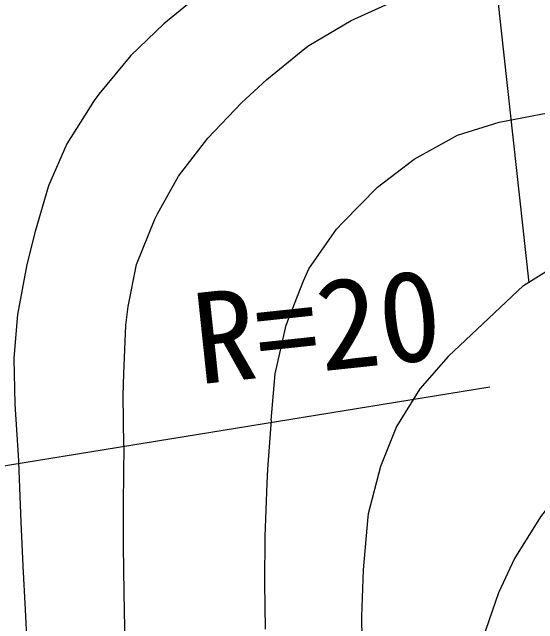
# Model space of a CAD drawing. Units: millimetres, scale not verified. Extents: x 40000 to 680000, y 20000 to 380000.
# Drawn here: x 309398 to 319970, y 303131 to 315436 of the extents above; entities that cross this region are included whole.
import ezdxf
from ezdxf.enums import TextEntityAlignment as Align

# ---------------------------------------------------------------- set-up
doc = ezdxf.new("R2010")
doc.units = ezdxf.units.MM
doc.header["$LTSCALE"] = 1000
doc.linetypes.add('CHAIN', pattern=[18.5, 12, -1.5, 3.5, -1.5])
for name, color, linetype, lineweight in [('M-BGD', 7, 'Continuous', 25), ('M-BMK', 2, 'CHAIN', 13), ('M-BMK-SRVR', 3, 'Continuous', 25)]:
    doc.layers.add(name, color=color, linetype=linetype, lineweight=lineweight)
doc.styles.add('ＭＳ ゴシック', font='')
doc.styles.get('ＭＳ ゴシック').set_extended_font_data('MS Gothic')

msp = doc.modelspace()

# ---------------------------------------------------------------- linework, layer by layer
at = {"layer": 'M-BGD'}
for points in [[(318934, 318172), (317956, 317974), (317942, 317970), (316996, 317725), (316668, 317611), (315727, 317233), (314876, 316818), (314521, 316625), (313664, 316156), (313251, 315863), (312449, 315202), (311785, 314563), (311142, 313788), (311049, 313662), (310494, 312785), (310127, 311941), (309857, 311026), (309695, 310360), (309502, 309352), (309432, 308472), (309451, 307549), (309523, 306418), (309525, 306381)], [(311642, 306719), (311631, 307723), (311642, 308159), (311686, 309136), (311727, 309513), (311896, 310360), (312268, 311269), (312319, 311376), (312743, 312138), (313335, 312900), (314013, 313615), (314521, 314085), (315287, 314707), (315367, 314763), (316214, 315271), (317119, 315684), (317145, 315694), (318050, 315960), (319080, 316116), (319093, 316117)], [(319685, 309937), (320551, 310482), (321125, 310783), (322024, 311175), (322564, 311376), (323495, 311701), (324173, 311884), (325116, 312012), (326095, 311993), (326713, 311969), (327752, 311968), (328675, 311990), (329701, 312049), (329761, 312053), (330824, 312145), (331758, 312267), (332664, 312446), (333643, 312708), (333994, 312815), (335056, 313167), (336048, 313532), (336981, 313906), (337867, 314288)], [(314605, 307227), (314690, 308159), (314909, 309136), (315259, 310029), (315367, 310275), (315920, 311070), (316045, 311207), (316744, 311914), (317484, 312477), (318354, 312960), (319191, 313223), (320171, 313411), (320617, 313493)], [(319685, 309937), (318863, 309167), (318170, 308511), (317595, 307859), (317127, 307101), (316807, 306296), (316560, 305340), (316553, 305280), (316457, 304218), (316427, 303278), (316438, 302354)], [(334079, 309598), (332824, 309405), (331836, 309251), (330986, 309114), (330145, 308972), (329185, 308804), (328814, 308739), (327737, 308563), (326766, 308424), (325853, 308290), (324951, 308132), (324012, 307919), (322988, 307622), (322818, 307566), (321939, 307138), (321802, 307058), (321125, 306550), (320617, 306042), (320024, 305280), (319502, 304441), (319177, 303756), (318857, 302824)], [(314605, 307227), (314536, 306239), (314521, 305957), (314478, 304888), (314471, 303947), (314486, 303022)], [(311642, 306719), (311629, 305563), (311630, 304701), (311642, 303756), (311665, 302691)], [(309525, 306381), (309568, 305184), (309609, 304288), (309657, 303418), (309695, 302740)]]:
    msp.add_lwpolyline(points, dxfattribs=at)
at = {"layer": 'M-BMK'}
msp.add_open_spline([(299340, 313293), (299856, 315664), (300302, 316861), (301431, 319020), (303304, 322602), (305102, 324415), (308542, 326536), (311805, 328549), (313772, 328911), (317873, 329579)], degree=3, knots=[0, 0, 0, 0, 1, 1, 1, 2, 2, 2, 3, 3, 3, 3], dxfattribs=at)
at = {"layer": 'M-BMK-SRVR'}
for p, q in [((317945, 326680), (319792, 309992)), ((299313, 304698), (319008, 307898))]:
    msp.add_line(p, q, dxfattribs=at)

# ---------------------------------------------------------------- texts
at = {"layer": 'M-BMK-SRVR', "style": 'ＭＳ ゴシック'}
msp.add_text('R=20', height=1833, rotation=6.087, dxfattribs=at).set_placement((315684, 307664), align=Align.BOTTOM_CENTER)

doc.saveas('drawing.dxf')
